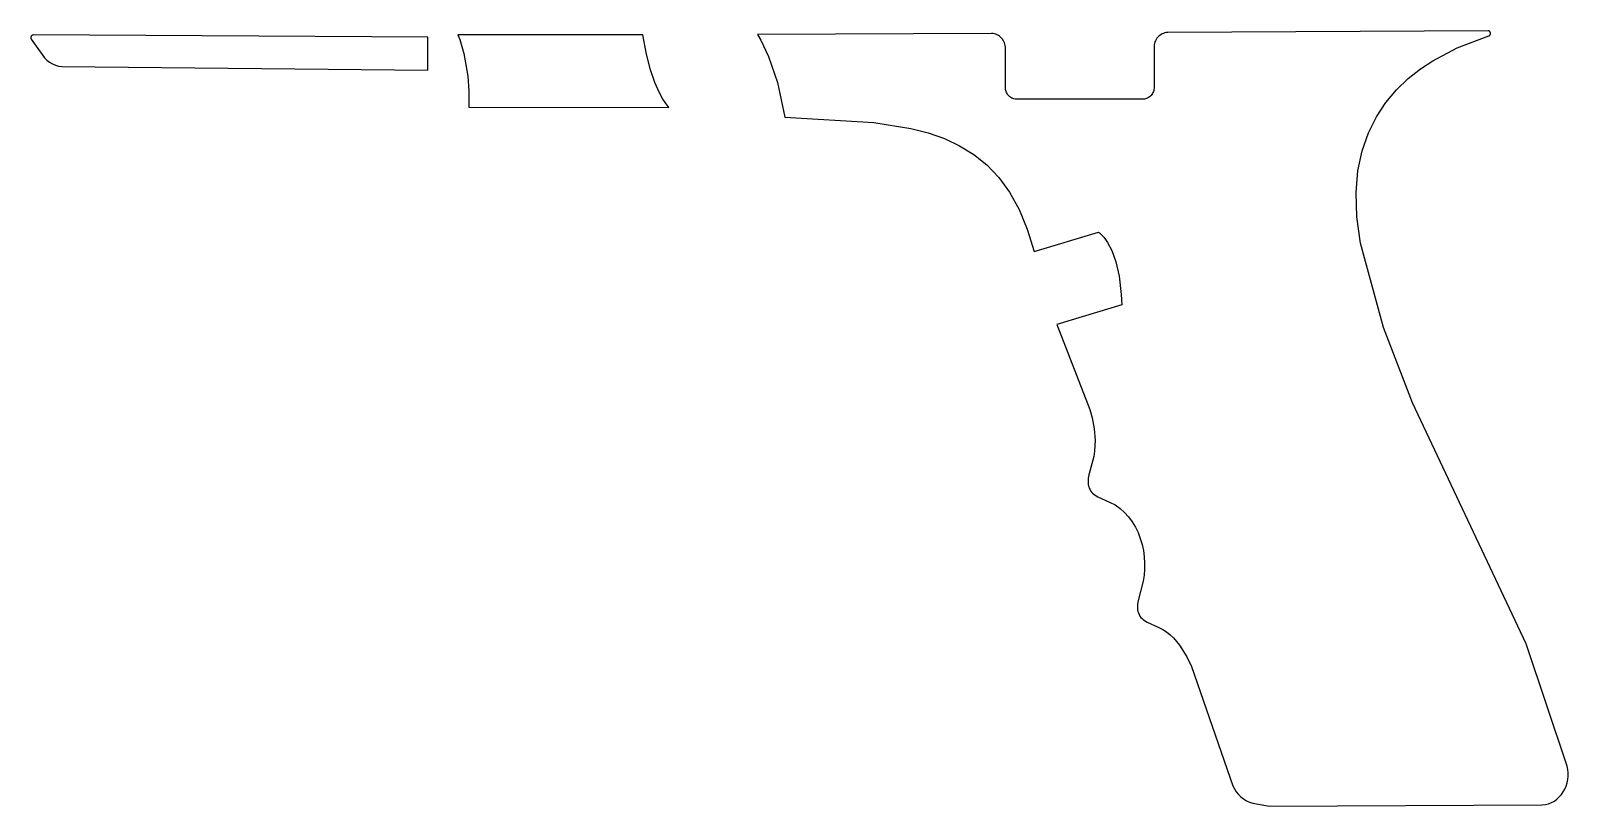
# Model space of a CAD drawing. Extents: x 11 to 197, y 45 to 139.
import ezdxf

# ---------------------------------------------------------------- set-up
doc = ezdxf.new("R2010")
doc.units = 0

msp = doc.modelspace()

# ---------------------------------------------------------------- linework, layer by layer
at = {"color": 7}
for points in [[(11.205969, 138.222335), (12.821661, 135.976978), (13.106902, 135.696572), (13.4211, 135.4535), (13.760698, 135.249533), (14.121631, 135.086709), (14.500345, 134.966826), (14.893282, 134.892161), (59.173046, 134.465177), (59.173046, 138.473054), (11.443459, 138.722979), (11.420091, 138.720333), (11.397485, 138.716364), (11.375641, 138.711072), (11.354559, 138.704193), (11.334239, 138.695727), (11.296393, 138.675354), (11.262103, 138.650218), (11.231623, 138.621008), (11.205461, 138.588253), (11.183871, 138.552428), (11.166853, 138.514064), (11.154915, 138.473953), (11.148311, 138.432281), (11.147544, 138.389869), (11.152624, 138.346953), (11.15745, 138.325522), (11.1638, 138.304091), (11.171928, 138.282924), (11.18158, 138.262022), (11.19301, 138.241649), (11.206218, 138.221541)], [(85.188202, 138.727053), (62.789748, 138.727053), (63.032572, 138.158332), (63.550731, 136.481167), (64.029012, 133.740008), (64.154488, 131.984103), (64.151684, 129.978775), (88.341343, 129.961048), (88.248887, 130.059605), (87.995904, 130.377369), (87.61973, 130.947334), (87.157451, 131.802043), (86.646149, 132.974516), (86.122656, 134.497482), (85.624309, 136.404015), (85.188191, 138.726842)], [(197.006989, 50.30569), (192.033167, 65.095827), (178.268416, 94.23721), (174.775921, 103.337516), (172.01088, 113.539175), (171.554189, 116.734491), (171.455637, 119.655223), (171.679157, 122.313594), (172.18868, 124.722014), (172.948139, 126.892944), (173.92172, 128.838581), (175.0731, 130.571124), (176.366213, 132.102742), (177.765243, 133.445871), (179.234123, 134.612761), (180.736531, 135.615795), (183.698422, 137.179163), (187.525181, 138.613494), (187.554645, 138.627253), (187.581569, 138.643128), (187.606201, 138.660855), (187.628294, 138.680434), (187.647847, 138.7016), (187.665124, 138.72409), (187.680099, 138.747638), (187.692535, 138.772244), (187.702695, 138.797909), (187.710579, 138.824367), (187.716162, 138.851275), (187.719469, 138.878474), (187.720792, 138.905885), (187.719734, 138.933322), (187.716427, 138.960495), (187.711082, 138.987429), (187.703727, 139.013888), (187.694334, 139.039817), (187.682904, 139.064688), (187.669437, 139.0885), (187.653932, 139.111254), (187.636417, 139.132685), (187.616864, 139.152529), (187.595539, 139.170521), (187.572176, 139.18666), (187.547041, 139.200948), (187.520117, 139.212854), (187.491415, 139.222379), (187.460935, 139.229523), (187.428677, 139.233756), (148.682804, 139.026217), (148.506782, 139.007432), (148.336348, 138.971872), (148.172518, 138.920067), (148.016054, 138.853259), (147.867973, 138.771979), (147.729035, 138.677497), (147.600003, 138.570288), (147.481893, 138.451437), (147.375467, 138.321897), (147.281487, 138.182436), (147.200969, 138.033846), (147.13493, 137.877133), (147.08413, 137.713039), (147.049332, 137.542621), (147.031552, 137.366594), (147.027477, 132.275938), (147.013242, 132.136476), (146.985557, 132.001618), (146.945171, 131.871814), (146.892847, 131.747856), (146.829093, 131.630276), (146.754671, 131.520024), (146.670089, 131.417657), (146.576363, 131.323942), (146.474001, 131.239354), (146.363765, 131.164927), (146.246163, 131.101189), (146.122212, 131.048855), (145.992418, 131.008479), (145.857544, 130.980777), (145.718098, 130.96649), (130.352133, 130.96649), (130.212688, 130.980777), (130.077814, 131.008479), (129.94802, 131.048855), (129.824068, 131.101189), (129.706466, 131.164927), (129.59623, 131.239354), (129.493869, 131.323942), (129.400143, 131.417657), (129.315561, 131.520024), (129.241139, 131.630276), (129.177385, 131.747856), (129.125061, 131.871814), (129.084675, 132.001618), (129.056989, 132.136476), (129.042755, 132.275938), (129.03868, 137.264227), (129.020635, 137.440757), (128.985583, 137.611704), (128.934276, 137.776036), (128.867728, 137.933013), (128.786702, 138.081603), (128.692214, 138.221038), (128.585026, 138.35034), (128.4659, 138.468688), (128.335852, 138.575368), (128.195898, 138.669348), (128.046801, 138.749622), (127.889575, 138.815398), (127.724983, 138.865695), (127.553787, 138.899747), (127.377257, 138.91668), (99.063659, 138.769863), (99.456851, 138.085598), (100.389029, 136.112523), (101.488086, 132.97105), (102.382165, 128.781061), (113.117461, 128.127012), (117.605382, 127.413537), (119.689449, 126.877862), (121.658455, 126.191799), (123.506048, 125.332512), (125.226134, 124.276906), (126.812362, 123.001563), (128.258382, 121.48365), (129.557845, 119.70007), (130.704399, 117.627697), (131.69195, 115.243142), (132.513893, 112.523573), (140.300507, 114.877383), (140.416839, 114.79433), (140.724179, 114.514163), (140.930172, 114.285564), (141.160804, 113.990157), (141.4082, 113.621857), (141.922803, 112.643958), (142.411753, 111.305142), (142.813326, 109.558365), (143.065802, 107.356955), (143.116602, 106.071214), (135.254296, 103.723992), (139.261395, 93.444625), (139.557558, 92.411111), (139.79073, 91.087508), (139.889282, 89.743612), (139.827052, 88.410616), (139.72723, 87.757837), (139.126013, 85.544494), (139.058703, 85.14799), (139.034837, 84.754555), (139.043225, 84.559478), (139.06709, 84.366174), (139.107984, 84.174669), (139.167674, 83.985175), (139.252256, 83.788827), (139.35284, 83.611557), (139.467902, 83.451775), (139.596171, 83.307763), (139.736125, 83.177958), (139.886239, 83.06088), (140.211867, 82.858686), (141.639853, 82.246811), (142.3033, 81.89653), (142.909343, 81.47542), (143.458237, 80.99028), (143.950488, 80.447726), (144.386351, 79.854902), (144.766081, 79.218368), (145.08993, 78.545004), (145.358408, 77.841954), (145.571768, 77.115753), (145.730264, 76.373571), (145.83415, 75.621997), (145.883933, 74.867856), (145.879859, 74.118319), (145.822201, 73.379921), (145.711457, 72.659593), (145.05817, 70.190452), (145.01118, 69.795244), (145.005597, 69.598897), (145.013985, 69.40382), (145.03785, 69.210516), (145.078744, 69.019011), (145.138434, 68.829516), (145.223016, 68.633196), (145.3236, 68.455899), (145.438661, 68.296117), (145.566931, 68.152104), (145.706885, 68.022326), (145.856999, 67.905222), (146.182627, 67.703028), (147.610613, 67.091153), (148.08229, 66.845038), (148.532378, 66.545318), (148.960621, 66.197339), (149.366512, 65.806682), (150.109716, 64.918186), (150.972298, 63.538968), (151.554212, 62.344164), (156.573499, 47.940583), (156.749013, 47.558313), (156.966437, 47.203481), (157.222469, 46.879129), (157.513806, 46.588034), (157.837402, 46.333294), (158.189699, 46.117897), (158.567905, 45.944674), (158.968462, 45.816643), (160.971504, 45.45673), (193.947774, 45.609633), (194.35519, 45.65739), (194.741269, 45.755445), (195.104489, 45.900224), (195.44307, 46.087655), (195.75549, 46.314244), (196.040224, 46.575864), (196.295493, 46.868969), (196.519775, 47.190014), (196.711545, 47.53495), (196.869279, 47.900207), (196.991198, 48.281974), (197.07578, 48.676441), (197.121246, 49.079771), (197.126326, 49.488208), (197.089242, 49.898179), (197.008216, 50.305849)]]:
    msp.add_lwpolyline(points, dxfattribs=at)

doc.saveas('drawing.dxf')
